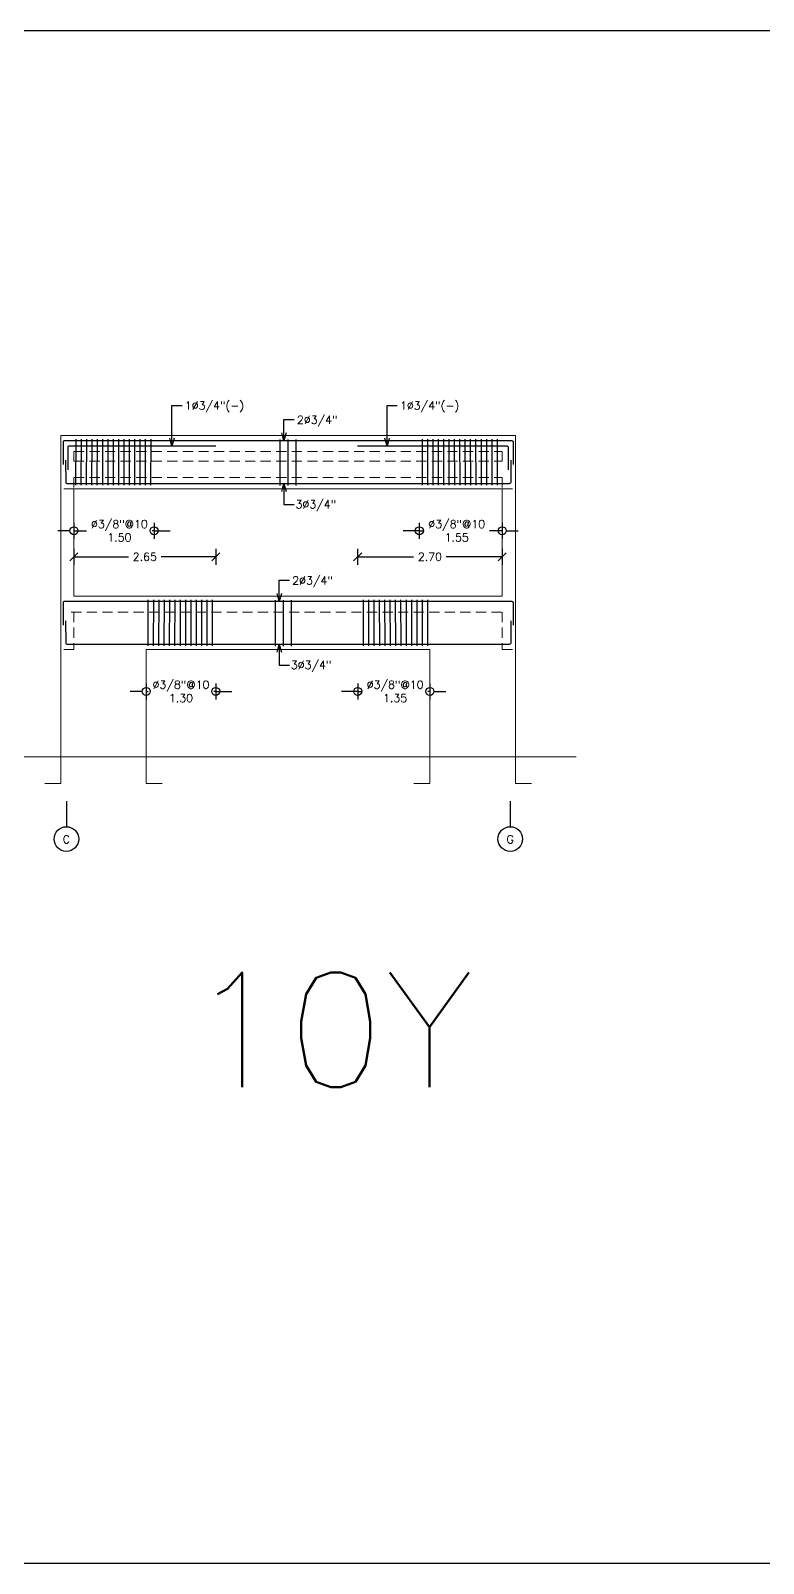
# Model space of a CAD drawing. Header units: metres. Extents: x -44 to 358, y -246 to 48.
# Drawn here: x 72.67 to 86.35, y -246.38 to -217.76 of the extents above; entities that cross this region are included whole.
import ezdxf

# ---------------------------------------------------------------- set-up
doc = ezdxf.new("R2010")
doc.units = ezdxf.units.M
doc.header["$LTSCALE"] = 0.3
doc.header["$PDMODE"] = 3
doc.linetypes.add('CONTINUA', pattern=[0])
doc.linetypes.add('HIDDEN', pattern=[9.525, 6.35, -3.175])
for name, color, linetype in [('001-ACERO', 5, 'Continuous'), ('001-DIMLOSA', 4, 'Continuous'), ('001-DIMTEXTO', 4, 'Continuous'), ('001-EJES', 4, 'Continuous'), ('002-SECCION', 1, 'CONTINUA'), ('ACERO', 5, 'Continuous'), ('DIMPORTICO', 4, 'Continuous'), ('DIMTEXTO', 4, 'Continuous'), ('SECCION', 1, 'Continuous'), ('VIGA-LOSA', 1, 'Continuous')]:
    doc.layers.add(name, color=color, linetype=linetype)
doc.layers.add('Losa', color=8, linetype='HIDDEN', lineweight=18)
doc.styles.add('SIMPLEX', font='simplex_.ttf', dxfattribs={"height": 0.2})
doc.styles.add('SMPLEX', font='simplex.shx')
doc.dimstyles.new('BDIM-75', dxfattribs={"dimscale": 0.75, "dimtxt": 0.2, "dimasz": 0.2, "dimexe": 0.2, "dimexo": 0.2, "dimgap": 0.1, "dimtad": 0, "dimtih": 1, "dimtoh": 1, "dimzin": 0, "dimdsep": 46, "dimtxsty": 'SIMPLEX', "dimblk": 'OBLIQUE', "dimcen": 0.2, "dimdle": 0.2, "dimclrd": 4, "dimclre": 4, "dimclrt": 256, "dimadec": 0, "dimazin": 0, "dimtfac": 1, "dimtofl": 0, "dimtmove": 1, "dimatfit": 3, "dimldrblk": 'OPEN30', "dimfxl": 0.15, "dimtfill": 1, "dimtolj": 1, "dimtzin": 0, "dimlwd": -1, "dimlwe": -1, "dimarcsym": 0})
doc.dimstyles.new('DIM-75', dxfattribs={"dimscale": 0.75, "dimtxt": 0.2, "dimasz": 0.2, "dimexe": 0.2, "dimexo": 0.2, "dimgap": 0.1, "dimtad": 0, "dimtih": 1, "dimtoh": 1, "dimzin": 0, "dimdsep": 46, "dimtxsty": 'SMPLEX', "dimblk1": 'OBLIQUE', "dimblk2": 'OBLIQUE', "dimsah": 1, "dimcen": 0.2, "dimclrd": 4, "dimclre": 4, "dimclrt": 4, "dimadec": 0, "dimazin": 0, "dimtfac": 1, "dimtmove": 0, "dimatfit": 3, "dimldrblk": 'OBLIQUE', "dimfxl": 0.2, "dimfxlon": 1, "dimtfill": 1, "dimtolj": 1, "dimtzin": 0, "dimarcsym": 0})

# ---------------------------------------------------------------- blocks, each defined once
blk = doc.blocks.new('*U1969')
at = {"layer": '001-ACERO'}
blk.add_line((-0.001, -0.435), (0.001, 0.428), dxfattribs=at)
blk = doc.blocks.new('*U1970')
at = {"layer": 'VIGA-LOSA', "color": 0, "linetype": 'ByBlock', "lineweight": -2, "transparency": 16777216}
for p in [(0, 0), (0.1, 0), (0.2, 0), (0.3, 0), (0.4, 0), (0.5, 0), (0.6, 0), (0.7, 0), (0.8, 0), (0.9, 0), (1, 0), (1.1, 0), (1.2, 0)]:
    blk.add_blockref('*U1969', p, dxfattribs=at)
blk = doc.blocks.new('_DotBlank')
at = {"color": 0, "linetype": 'ByBlock', "lineweight": -2}
blk.add_line((-0.5, 0), (-1, 0), dxfattribs=at)
blk.add_circle((0, 0), 0.5, dxfattribs=at)
blk = doc.blocks.new('_Origin')
at = {"color": 0, "linetype": 'ByBlock', "lineweight": -2}
blk.add_line((0, 0), (-1, 0), dxfattribs=at)
blk.add_circle((0, 0), 0.5, dxfattribs=at)
blk = doc.blocks.new('*D1981')
at = {"layer": '001-DIMTEXTO', "color": 4, "lineweight": -2, "transparency": 16777216}
for p, q in [((74.68, -230.1), (74.53, -230.1)), ((74.83, -229.95), (74.83, -230.25)), ((74.83, -230.1), (74.868, -230.1)), ((76.128, -230.1), (76.09, -230.1)), ((76.128, -229.95), (76.128, -230.25)), ((76.278, -230.1), (76.428, -230.1))]:
    blk.add_line(p, q, dxfattribs=at)
at = {"layer": 'DEFPOINTS', "color": 0, "transparency": 16777216}
for p in [(74.83, -229.32), (76.128, -229.32), (76.128, -230.1)]:
    blk.add_point(p, dxfattribs=at)
at = {"layer": '001-DIMTEXTO', "color": 4, "lineweight": -2, "transparency": 16777216, "xscale": 0.15, "yscale": 0.15, "zscale": 0.15}
blk.add_blockref('_DotBlank', (74.83, -230.1), dxfattribs=at)
at = {"layer": '001-DIMTEXTO', "color": 4, "lineweight": -2, "transparency": 16777216, "xscale": 0.15, "yscale": 0.15, "zscale": 0.15, "rotation": 180}
blk.add_blockref('_Origin', (76.128, -230.1), dxfattribs=at)
at = {"layer": '001-DIMTEXTO', "color": 4, "transparency": 16777216, "insert": (75.479, -230.1), "char_height": 0.15, "attachment_point": 5, "style": 'SMPLEX'}
blk.add_mtext('\\A1;∅3/8"@10\\P1.30', dxfattribs=at)
blk = doc.blocks.new('_OBLIQUE')
at = {"color": 0, "linetype": 'ByBlock'}
blk.add_line((-0.5, -0.5), (0.5, 0.5), dxfattribs=at)
blk = doc.blocks.new('*U1971')
at = {"layer": '001-ACERO'}
blk.add_line((-0.001, -0.435), (0.001, 0.428), dxfattribs=at)
blk = doc.blocks.new('*U1972')
at = {"layer": 'VIGA-LOSA', "color": 0, "linetype": 'ByBlock', "lineweight": -2, "transparency": 16777216}
for p in [(0, 0), (0.1, 0), (0.2, 0), (0.3, 0), (0.4, 0), (0.5, 0), (0.6, 0), (0.7, 0), (0.8, 0), (0.9, 0), (1, 0), (1.1, 0), (1.2, 0)]:
    blk.add_blockref('*U1971', p, dxfattribs=at)
blk = doc.blocks.new('*D1982')
at = {"layer": '001-DIMTEXTO', "color": 4, "lineweight": -2, "transparency": 16777216}
for p, q in [((78.628, -230.1), (78.478, -230.1)), ((78.778, -229.95), (78.778, -230.25)), ((78.778, -230.1), (78.866, -230.1)), ((80.125, -230.1), (80.087, -230.1)), ((80.125, -229.95), (80.125, -230.25)), ((80.275, -230.1), (80.425, -230.1))]:
    blk.add_line(p, q, dxfattribs=at)
at = {"layer": 'DEFPOINTS', "color": 0, "transparency": 16777216}
for p in [(78.778, -229.32), (80.125, -229.32), (78.778, -230.1)]:
    blk.add_point(p, dxfattribs=at)
at = {"layer": '001-DIMTEXTO', "color": 4, "lineweight": -2, "transparency": 16777216, "xscale": 0.15, "yscale": 0.15, "zscale": 0.15}
blk.add_blockref('_Origin', (78.778, -230.1), dxfattribs=at)
at = {"layer": '001-DIMTEXTO', "color": 4, "lineweight": -2, "transparency": 16777216, "xscale": 0.15, "yscale": 0.15, "zscale": 0.15, "rotation": 180}
blk.add_blockref('_DotBlank', (80.125, -230.1), dxfattribs=at)
at = {"layer": '001-DIMTEXTO', "color": 4, "transparency": 16777216, "insert": (79.476, -230.1), "char_height": 0.15, "attachment_point": 5, "style": 'SMPLEX'}
blk.add_mtext('\\A1;∅3/8"@10\\P1.35', dxfattribs=at)
blk = doc.blocks.new('_Open30')
at = {"color": 0, "lineweight": -2}
for p, q in [((-1, 0.27), (0, 0)), ((0, 0), (-1, -0.27)), ((0, 0), (-1, 0))]:
    blk.add_line(p, q, dxfattribs=at)
blk = doc.blocks.new('*U1973')
at = {"layer": '001-ACERO'}
blk.add_line((-0.001, -0.685), (0.001, 0.175), dxfattribs=at)
blk = doc.blocks.new('*U1974')
at = {"layer": 'VIGA-LOSA', "color": 0, "linetype": 'ByBlock', "lineweight": -2, "transparency": 16777216}
for p in [(0, 0), (0.15, 0), (0.3, 0)]:
    blk.add_blockref('*U1973', p, dxfattribs=at)
blk = doc.blocks.new('*U1975')
at = {"layer": '001-ACERO'}
blk.add_line((-0.001, -0.435), (0.001, 0.428), dxfattribs=at)
blk = doc.blocks.new('*U1976')
at = {"layer": 'VIGA-LOSA', "color": 0, "linetype": 'ByBlock', "lineweight": -2, "transparency": 16777216}
for p in [(0, 0), (0.1, 0), (0.2, 0), (0.3, 0), (0.4, 0), (0.5, 0), (0.6, 0), (0.7, 0), (0.8, 0), (0.9, 0), (1, 0), (1.1, 0), (1.2, 0), (1.3, 0), (1.4, 0)]:
    blk.add_blockref('*U1975', p, dxfattribs=at)
blk = doc.blocks.new('*U1979')
at = {"layer": '001-ACERO'}
blk.add_line((-0.001, -0.685), (0.001, 0.175), dxfattribs=at)
blk = doc.blocks.new('*U1980')
at = {"layer": 'VIGA-LOSA', "color": 0, "linetype": 'ByBlock', "lineweight": -2, "transparency": 16777216}
for p in [(0, 0), (0.15, 0), (0.3, 0)]:
    blk.add_blockref('*U1979', p, dxfattribs=at)
blk = doc.blocks.new('*D1983')
at = {"layer": '001-DIMTEXTO', "color": 4, "lineweight": -2, "transparency": 16777216}
for p, q in [((73.48, -227.435), (73.48, -227.735)), ((76.128, -227.435), (76.128, -227.735)), ((73.48, -227.585), (74.501, -227.585)), ((76.128, -227.585), (75.108, -227.585))]:
    blk.add_line(p, q, dxfattribs=at)
at = {"layer": 'DEFPOINTS', "color": 0, "transparency": 16777216}
for p in [(73.48, -225.803), (76.128, -226.32), (76.128, -227.585)]:
    blk.add_point(p, dxfattribs=at)
at = {"layer": '001-DIMTEXTO', "color": 4, "lineweight": -2, "transparency": 16777216, "xscale": 0.15, "yscale": 0.15, "zscale": 0.15, "rotation": 180}
blk.add_blockref('_OBLIQUE', (73.48, -227.585), dxfattribs=at)
at = {"layer": '001-DIMTEXTO', "color": 4, "lineweight": -2, "transparency": 16777216, "xscale": 0.15, "yscale": 0.15, "zscale": 0.15}
blk.add_blockref('_OBLIQUE', (76.128, -227.585), dxfattribs=at)
at = {"layer": '001-DIMTEXTO', "color": 4, "transparency": 16777216, "insert": (74.804, -227.585), "char_height": 0.15, "attachment_point": 5, "style": 'SMPLEX', "bg_fill": 3, "box_fill_scale": 1.1, "bg_fill_color": 256, "bg_fill_true_color": 13158600, "bg_fill_transparency": 0}
blk.add_mtext('\\A1;2.65', dxfattribs=at)
blk = doc.blocks.new('*D1984')
at = {"layer": '001-DIMTEXTO', "color": 4, "lineweight": -2, "transparency": 16777216}
for p, q in [((78.777, -227.435), (78.777, -227.735)), ((81.475, -227.435), (81.475, -227.735)), ((78.777, -227.585), (79.822, -227.585)), ((81.475, -227.585), (80.43, -227.585))]:
    blk.add_line(p, q, dxfattribs=at)
at = {"layer": 'DEFPOINTS', "color": 0, "transparency": 16777216}
for p in [(78.777, -226.32), (81.475, -226.32), (81.475, -227.585)]:
    blk.add_point(p, dxfattribs=at)
at = {"layer": '001-DIMTEXTO', "color": 4, "lineweight": -2, "transparency": 16777216, "xscale": 0.15, "yscale": 0.15, "zscale": 0.15, "rotation": 180}
blk.add_blockref('_OBLIQUE', (78.777, -227.585), dxfattribs=at)
at = {"layer": '001-DIMTEXTO', "color": 4, "lineweight": -2, "transparency": 16777216, "xscale": 0.15, "yscale": 0.15, "zscale": 0.15}
blk.add_blockref('_OBLIQUE', (81.475, -227.585), dxfattribs=at)
at = {"layer": '001-DIMTEXTO', "color": 4, "transparency": 16777216, "insert": (80.126, -227.585), "char_height": 0.15, "attachment_point": 5, "style": 'SMPLEX', "bg_fill": 3, "box_fill_scale": 1.1, "bg_fill_color": 256, "bg_fill_true_color": 13158600, "bg_fill_transparency": 0}
blk.add_mtext('\\A1;2.70', dxfattribs=at)
blk = doc.blocks.new('*D1985')
at = {"layer": '001-DIMTEXTO', "color": 4, "lineweight": -2, "transparency": 16777216}
for p, q in [((73.48, -226.95), (73.48, -227.25)), ((74.978, -226.95), (74.978, -227.25)), ((73.33, -227.1), (73.18, -227.1)), ((73.48, -227.1), (73.718, -227.1)), ((74.978, -227.1), (74.94, -227.1)), ((75.128, -227.1), (75.278, -227.1))]:
    blk.add_line(p, q, dxfattribs=at)
at = {"layer": 'DEFPOINTS', "color": 0, "transparency": 16777216}
for p in [(73.48, -226.32), (74.978, -226.32), (74.978, -227.1)]:
    blk.add_point(p, dxfattribs=at)
at = {"layer": '001-DIMTEXTO', "color": 4, "lineweight": -2, "transparency": 16777216, "xscale": 0.15, "yscale": 0.15, "zscale": 0.15}
blk.add_blockref('_DotBlank', (73.48, -227.1), dxfattribs=at)
at = {"layer": '001-DIMTEXTO', "color": 4, "lineweight": -2, "transparency": 16777216, "xscale": 0.15, "yscale": 0.15, "zscale": 0.15, "rotation": 180}
blk.add_blockref('_Origin', (74.978, -227.1), dxfattribs=at)
at = {"layer": '001-DIMTEXTO', "color": 4, "transparency": 16777216, "insert": (74.329, -227.1), "char_height": 0.15, "attachment_point": 5, "style": 'SMPLEX'}
blk.add_mtext('\\A1;∅3/8"@10\\P1.50', dxfattribs=at)
blk = doc.blocks.new('*U1986')
at = {"layer": '001-ACERO'}
blk.add_line((-0.001, -0.435), (0.001, 0.428), dxfattribs=at)
blk = doc.blocks.new('*U1987')
at = {"layer": 'VIGA-LOSA', "color": 0, "linetype": 'ByBlock', "lineweight": -2, "transparency": 16777216}
for p in [(0, 0), (0.1, 0), (0.2, 0), (0.3, 0), (0.4, 0), (0.5, 0), (0.6, 0), (0.7, 0), (0.8, 0), (0.9, 0), (1, 0), (1.1, 0), (1.2, 0), (1.3, 0), (1.4, 0)]:
    blk.add_blockref('*U1986', p, dxfattribs=at)
blk = doc.blocks.new('*D1988')
at = {"layer": '001-DIMTEXTO', "color": 4, "lineweight": -2, "transparency": 16777216}
for p, q in [((79.928, -226.95), (79.928, -227.25)), ((81.475, -226.95), (81.475, -227.25)), ((79.778, -227.1), (79.628, -227.1)), ((79.928, -227.1), (80.016, -227.1)), ((81.475, -227.1), (81.237, -227.1)), ((81.625, -227.1), (81.775, -227.1))]:
    blk.add_line(p, q, dxfattribs=at)
at = {"layer": 'DEFPOINTS', "color": 0, "transparency": 16777216}
for p in [(79.928, -226.32), (81.475, -226.32), (79.928, -227.1)]:
    blk.add_point(p, dxfattribs=at)
at = {"layer": '001-DIMTEXTO', "color": 4, "lineweight": -2, "transparency": 16777216, "xscale": 0.15, "yscale": 0.15, "zscale": 0.15}
blk.add_blockref('_Origin', (79.928, -227.1), dxfattribs=at)
at = {"layer": '001-DIMTEXTO', "color": 4, "lineweight": -2, "transparency": 16777216, "xscale": 0.15, "yscale": 0.15, "zscale": 0.15, "rotation": 180}
blk.add_blockref('_DotBlank', (81.475, -227.1), dxfattribs=at)
at = {"layer": '001-DIMTEXTO', "color": 4, "transparency": 16777216, "insert": (80.626, -227.1), "char_height": 0.15, "attachment_point": 5, "style": 'SMPLEX'}
blk.add_mtext('\\A1;∅3/8"@10\\P1.55', dxfattribs=at)

msp = doc.modelspace()

# ---------------------------------------------------------------- linework, layer by layer
at = {"layer": '001-EJES', "color": 1, "ltscale": 0.02}
for p, q in [((73.3402535, -232.1491684), (73.3402535, -232.6273824)), ((81.6251172, -232.1491684), (81.6251172, -232.6273824))]:
    msp.add_line(p, q, dxfattribs=at)
at = {"layer": '001-EJES', "color": 1}
for centre in [(73.3402535, -232.8574122), (81.6251172, -232.8574122)]:
    msp.add_circle(centre, 0.2300299, dxfattribs=at)
at = {"layer": '002-SECCION', "lineweight": 0}
for p, q in [((73.2360395, -231.8196434), (73.2360395, -225.3196434)), ((73.2360395, -225.3196434), (81.7251172, -225.3196434)), ((81.7251172, -231.8196434), (81.7251172, -225.3196434)), ((73.4801528, -228.3196434), (73.4801528, -226.3196434)), ((73.4801528, -226.3196434), (81.4751172, -226.3196434)), ((81.4751172, -228.3196434), (81.4751172, -226.3196434)), ((73.4801528, -228.3196434), (81.4751172, -228.3196434)), ((74.8301528, -229.3196434), (80.1251172, -229.3196434)), ((74.8301528, -231.8196434), (74.8301528, -229.3196434)), ((80.1251172, -231.8196434), (80.1251172, -229.3196434)), ((72.9360395, -231.8196434), (73.2360395, -231.8196434)), ((74.8301528, -231.8196434), (75.1301528, -231.8196434)), ((79.8251172, -231.8196434), (80.1251172, -231.8196434)), ((81.7251172, -231.8196434), (82.0251172, -231.8196434))]:
    msp.add_line(p, q, dxfattribs=at)
at = {"layer": 'ACERO'}
for points in [[(73.3000013, -225.4196434, 0.4142135624), (73.2800013, -225.4396434), (73.2800013, -225.8623905)], [(81.6611555, -225.4196434, -0.4142135624), (81.6811555, -225.4396434), (81.6811555, -225.8623905)], [(73.3251049, -225.7835448), (73.3266011, -226.2001155, 0.4073149712), (73.3465955, -226.2196434)], [(81.6360518, -225.7835448), (81.6345557, -226.2001155, -0.4073149712), (81.6145613, -226.2196434)], [(73.3000013, -228.4196434, 0.4142135624), (73.2800013, -228.4396434), (73.2800013, -228.8623905)], [(81.6611555, -228.4196434, -0.4142135624), (81.6811555, -228.4396434), (81.6811555, -228.8623905)], [(73.3251049, -228.7835448), (73.3266011, -229.2001155, 0.4073149712), (73.3465955, -229.2196434)], [(81.6360518, -228.7835448), (81.6345557, -229.2001155, -0.4073149712), (81.6145613, -229.2196434)]]:
    msp.add_lwpolyline(points, format="xyb", dxfattribs=at)
for points in [[(81.6611555, -225.4196434), (73.3000013, -225.4196434)], [(73.3465955, -226.2196434), (81.6145613, -226.2196434)], [(81.6611555, -228.4196434), (73.3000013, -228.4196434)], [(73.3465955, -229.2196434), (81.6145613, -229.2196434)]]:
    msp.add_lwpolyline(points, dxfattribs=at)
at = {"layer": 'ACERO', "color": 6}
for points in [[(76.1284742, -225.5196434), (73.387573, -225.5196434)], [(81.5661952, -225.5196434), (78.7767957, -225.5196434)]]:
    msp.add_lwpolyline(points, dxfattribs=at)
msp.add_lwpolyline([(81.5661952, -225.5196434, -0.4142135624), (81.5861952, -225.5396434), (81.5861952, -225.9623905)], format="xyb", dxfattribs=at)
at = {"layer": 'DIMTEXTO'}
msp.add_lwpolyline([(-5.0701956, -217.7611052), (196.66926, -217.7611052), (196.66926, -246.3838365), (-5.0701956, -246.3838365)], close=True, dxfattribs=at)
at = {"layer": 'Losa', "lineweight": 0, "ltscale": 0.1}
for p, q in [((73.4801528, -225.6196434), (81.4751172, -225.6196434)), ((73.4301528, -228.6196434), (81.4751172, -228.6196434))]:
    msp.add_line(p, q, dxfattribs=at)
for points in [[(73.4801528, -226.1033684), (73.4801528, -226.3196434), (73.2360395, -226.3196434), (73.2360395, -225.6196434)], [(73.4801528, -225.6196434), (73.4801528, -225.8033684)], [(81.4751172, -225.6196434), (81.4751172, -225.8033684)], [(81.4751172, -226.1033684), (81.4751172, -226.3196434), (81.7251172, -226.3196434), (81.7251172, -225.6196434)], [(73.4801528, -228.6196434), (73.4801528, -229.3196434), (73.2360395, -229.3196434), (73.2360395, -228.6196434)], [(81.4751172, -228.6196434), (81.4751172, -229.3196434), (81.7251172, -229.3196434), (81.7251172, -228.6196434)]]:
    msp.add_lwpolyline(points, dxfattribs=at)
at = {"layer": 'SECCION', "color": 8, "lineweight": 0, "ltscale": 0.0003}
msp.add_line((71.9332776, -231.3196434), (82.8570118, -231.3196434), dxfattribs=at)

# ---------------------------------------------------------------- block references
at = {"layer": 'VIGA-LOSA'}
for name, p in [('*U1976', (73.518253, -225.8166023)), ('*U1980', (77.3293305, -225.5685711)), ('*U1970', (74.868253, -228.8166023)), ('*U1974', (77.2415663, -228.5685711))]:
    msp.add_blockref(name, p, dxfattribs=at)
at = {"layer": 'VIGA-LOSA', "xscale": -1}
msp.add_blockref('*U1972', (80.087017, -228.8166023), dxfattribs=at)

# ---------------------------------------------------------------- texts
at = {"layer": 'DIMPORTICO', "color": 4, "style": 'SMPLEX'}
for s, p in [('1∅3/4"(-)', (75.5509154, -224.8386844)), ('1∅3/4"(-)', (79.5670825, -224.8386844)), ('2∅3/4"', (77.6432477, -225.1057089)), ('3∅3/4"', (77.6171756, -226.6822199)), ('2∅3/4"', (77.5554835, -228.1057089)), ('3∅3/4"', (77.5294114, -229.6822199))]:
    msp.add_text(s, height=0.15, rotation=360, dxfattribs=at).set_placement(p)
at = {"layer": 'DIMTEXTO', "color": 4, "insert": (78.2767532, -236.4207859), "char_height": 2.14629826, "attachment_point": 5, "style": 'SMPLEX'}
msp.add_mtext('10Y', dxfattribs=at)

# ---------------------------------------------------------------- dimensions: what is measured, and where the dimension line sits
at = {"layer": '001-DIMTEXTO'}
dim = msp.add_linear_dim(base=(76.1275305, -230.0997022), p1=(74.8301528, -229.3196434), p2=(76.1275305, -229.3196434), text='∅3/8"@10\\P<>', dimstyle='DIM-75', override={"dimblk1": 'DotBlank', "dimblk2": 'Origin', "dimtfill": 0}, dxfattribs=at)
dim.commit()
dim.dimension.update_dxf_attribs({"geometry": '*D1981', "text_midpoint": (75.4788416, -230.0997022), "dimtype": 160})
dim = msp.add_linear_dim(base=(78.7777395, -230.0997022), p1=(80.1251172, -229.3196434), p2=(78.7777395, -229.3196434), angle=180, text='∅3/8"@10\\P<>', dimstyle='DIM-75', override={"dimblk1": 'DotBlank', "dimblk2": 'Origin', "dimtfill": 0}, dxfattribs=at)
dim.commit()
dim.dimension.update_dxf_attribs({"geometry": '*D1982', "text_midpoint": (79.4764284, -230.0997022), "dimtype": 160})

# ---------------------------------------------------------------- leaders
at = {"layer": '001-DIMLOSA', "lineweight": 0}
for points in [[(75.3089442, -225.5220094), (75.3089442, -224.7583839), (75.4979548, -224.7583839)], [(79.3251113, -225.5220094), (79.3251113, -224.7583839), (79.5141219, -224.7583839)], [(77.4012765, -225.4220094), (77.4012765, -225.0254084), (77.5902871, -225.0254084)], [(77.4003427, -226.2193843), (77.4003427, -226.6102573), (77.5893533, -226.6102573)], [(77.3135123, -228.4220094), (77.3135123, -228.0254084), (77.5025229, -228.0254084)], [(77.3125785, -229.2193843), (77.3125785, -229.6102573), (77.5015891, -229.6102573)]]:
    msp.add_leader(points, dimstyle='BDIM-75', override={"dimgap": 0.1, "dimtad": 0}, dxfattribs=at)

# ---------------------------------------------------------------- next in the draw order: texts
at = {"layer": '001-EJES', "color": 4, "ltscale": 0.02, "char_height": 0.15, "width": 0.15, "attachment_point": 5, "style": 'SMPLEX', "bg_fill": 3, "box_fill_scale": 1.25, "bg_fill_color": 256, "bg_fill_true_color": 13158600, "bg_fill_transparency": 0}
for s, insert in [('C', (73.338931, -232.863387)), ('G', (81.6237947, -232.863387))]:
    msp.add_mtext(s, dxfattribs=dict(at, insert=insert))

# ---------------------------------------------------------------- next in the draw order: dimensions: what is measured, and where the dimension line sits
at = {"layer": '001-DIMTEXTO'}
for base, p1, p2, picture, middle in [((76.1284742, -227.5852193), (73.4801528, -225.8033684), (76.1284742, -226.3196434), '*D1983', (74.8043135, -227.5852193)), ((81.4751172, -227.5852193), (78.7767957, -226.3196434), (81.4751172, -226.3196434), '*D1984', (80.1259565, -227.5852193))]:
    dim = msp.add_linear_dim(base=base, p1=p1, p2=p2, dimstyle='DIM-75', dxfattribs=at)
    dim.commit()
    dim.dimension.update_dxf_attribs({"geometry": picture, "text_midpoint": middle})

# ---------------------------------------------------------------- next in the draw order: linework, layer by layer
at = {"layer": 'ACERO', "color": 6}
msp.add_lwpolyline([(73.387573, -225.5196434, 0.4142135624), (73.367573, -225.5396434), (73.367573, -225.9623905)], format="xyb", dxfattribs=at)
at = {"layer": 'Losa', "lineweight": 0, "ltscale": 0.1}
for p, q in [((73.4801528, -225.8033684), (81.4751172, -225.8033684)), ((73.4801528, -226.1033684), (81.4751172, -226.1033684))]:
    msp.add_line(p, q, dxfattribs=at)

# ---------------------------------------------------------------- next in the draw order: block references
at = {"layer": 'VIGA-LOSA', "xscale": -1}
msp.add_blockref('*U1987', (81.387017, -225.8166023), dxfattribs=at)

# ---------------------------------------------------------------- next in the draw order: dimensions: what is measured, and where the dimension line sits
at = {"layer": '001-DIMTEXTO'}
dim = msp.add_linear_dim(base=(74.9775305, -227.0997022), p1=(73.4801528, -226.3196434), p2=(74.9775305, -226.3196434), text='∅3/8"@10\\P<>', dimstyle='DIM-75', override={"dimblk1": 'DotBlank', "dimblk2": 'Origin', "dimtfill": 0}, dxfattribs=at)
dim.commit()
dim.dimension.update_dxf_attribs({"geometry": '*D1985', "text_midpoint": (74.3288416, -227.0997022), "dimtype": 160})
dim = msp.add_linear_dim(base=(79.9277395, -227.0997022), p1=(81.4751172, -226.3196434), p2=(79.9277395, -226.3196434), angle=180, text='∅3/8"@10\\P<>', dimstyle='DIM-75', override={"dimblk1": 'DotBlank', "dimblk2": 'Origin', "dimtfill": 0}, dxfattribs=at)
dim.commit()
dim.dimension.update_dxf_attribs({"geometry": '*D1988', "text_midpoint": (80.6264284, -227.0997022), "dimtype": 160})

doc.saveas('drawing.dxf')
